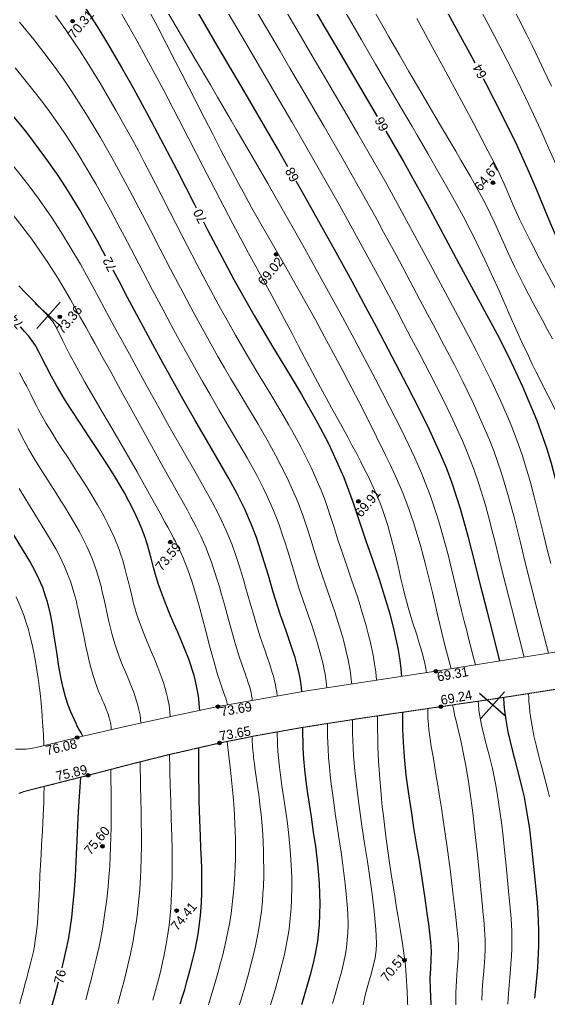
# Model space of a CAD drawing. Header units: millimetres. Extents: x -2893842 to -949497, y -1203244 to 262218.
# Drawn here: x -2344737 to -2299937, y -339276 to -256348 of the extents above; entities that cross this region are included whole.
import ezdxf

# ---------------------------------------------------------------- set-up
doc = ezdxf.new("R2010")
doc.units = ezdxf.units.MM
doc.linetypes.add('g5_05x2', pattern=[3.5, 2.5, -1])
doc.layers.get('0').update_dxf_attribs({"lineweight": 5})
for name, color, linetype in [('!!!_ Размеры', 7, 'Continuous'), ('02_сетка', 253, 'Continuous'), ('10_Границы покрытий и угодий', 253, 'Continuous'), ('19_Горизонтали', 253, 'Continuous'), ('61_Отметки высоты поверхности', 253, 'Continuous')]:
    doc.layers.add(name, color=color, linetype=linetype)
doc.styles.add('LIKE17', font='d431.shx')
doc.styles.add('LIKE36', font='pragmai.shx')

# ---------------------------------------------------------------- blocks, each defined once
blk = doc.blocks.new('BL_333')
at = {"color": 0}
for p, q in [((0, -3), (0, 3)), ((-3, 0), (3, 0))]:
    blk.add_line(p, q, dxfattribs=at)
blk = doc.blocks.new('g5_330')
blk.add_hatch(color=0).paths.add_polyline_path([(-0.15, 0, 1), (0.15, 0, 1)])
at = {"color": 0}
blk.add_circle((0, 0), 0.15, dxfattribs=at)
blk = doc.blocks.new('Топо_07.04.17')
at = {"layer": '02_сетка', "linetype": 'Continuous'}
for p, q in [((-431717, -121747), (-429496, -119731)), ((-429599, -121850), (-431615, -119628))]:
    blk.add_line(p, q, dxfattribs=at)
at = {"layer": '02_сетка', "color": 7, "linetype": 'Continuous'}
for p, q in [((-395994, -158873), (-398011, -156652)), ((-398113, -158771), (-395892, -156755))]:
    blk.add_line(p, q, dxfattribs=at)
at = {"layer": '10_Границы покрытий и угодий', "linetype": 'Continuous', "lineweight": 20}
blk.add_lwpolyline([(-384677, -153586), (-401452, -154363), (-407074, -154568), (-412477, -154791), (-420096, -155262), (-423753, -155590), (-428088, -156046), (-432226, -156517), (-434933, -156860), (-435770, -156955), (-436230, -156988), (-436622, -156996), (-436926, -156984), (-437165, -156961), (-437511, -156902)], dxfattribs=at)
at = {"layer": '10_Границы покрытий и угодий', "color": 7, "linetype": 'g5_05x2', "lineweight": 20}
blk.add_lwpolyline([(-437669, -160667), (-437233, -160557), (-436556, -160460), (-431683, -159801), (-428089, -159287), (-424776, -158842), (-420314, -158335), (-416873, -158043), (-413304, -157822), (-408584, -157617), (-404312, -157480), (-401379, -157391), (-396372, -157221), (-391485, -157020), (-385072, -156691), (-378305, -156275), (-372870, -155977), (-369067, -155837), (-363053, -155744), (-354356, -155441), (-351099, -155139), (-345884, -154481), (-337097, -153294)], dxfattribs=at)
at = {"layer": '19_Горизонтали', "linetype": 'Continuous', "lineweight": 20}
for points in [[(-417750, -96257), (-416534, -98997), (-415761, -100740), (-414805, -102900), (-414315, -104009), (-413392, -106102), (-413054, -106870), (-411762, -109826), (-410927, -111752), (-410231, -113369), (-408580, -117255), (-408580, -117255), (-407089, -120842), (-406383, -122570), (-405930, -123691), (-405131, -125691), (-404464, -127386), (-403753, -129219), (-402828, -131650), (-402031, -133797), (-401192, -136211), (-400754, -137619), (-400682, -137869), (-400502, -138520), (-400230, -139600), (-400058, -140369), (-399826, -141520), (-399704, -142196), (-399334, -144571), (-399064, -146630), (-398798, -148781), (-398708, -149502), (-398591, -150406), (-398475, -151258), (-398405, -151764), (-398155, -153573), (-398072, -154206)], [(-393899, -154013), (-394503, -149733), (-394905, -146702), (-395058, -145520), (-395260, -143964), (-395389, -143008), (-395511, -142154), (-395622, -141423), (-395712, -140866), (-395809, -140303), (-395915, -139725), (-396073, -138934), (-396346, -137721), (-396774, -136097), (-397005, -135305), (-397367, -134143), (-397751, -132995), (-398253, -131574), (-399117, -129268), (-399758, -127610), (-400341, -126112), (-400856, -124795), (-401327, -123597), (-402208, -121372), (-404241, -116352), (-405204, -114040), (-406808, -110277), (-407643, -108347), (-408328, -106779), (-409152, -104902), (-410758, -101268), (-411687, -99171), (-413880, -94214)], [(-411233, -94850), (-409569, -98615), (-408629, -100735), (-407960, -102243), (-407339, -103644), (-405651, -107479), (-404458, -110231), (-403760, -111862), (-402972, -113727), (-402071, -115900), (-401651, -116930), (-400831, -118967), (-399246, -122971), (-398745, -124244), (-398381, -125169), (-397822, -126588), (-397445, -127554), (-396972, -128781), (-396418, -130265), (-395734, -132206), (-395734, -132206), (-394740, -135422), (-394489, -136368), (-394042, -138326), (-394042, -138326), (-393676, -140376), (-393415, -142162), (-393141, -144222), (-392918, -145940), (-392374, -150058), (-391813, -153917)], [(-390773, -146390), (-390911, -145294), (-391095, -143853), (-391305, -142242), (-391526, -140634), (-391728, -139273), (-391972, -137859), (-392132, -137066), (-392334, -136164), (-392584, -135153), (-392750, -134532), (-392992, -133676), (-393171, -133078), (-393422, -132274), (-394083, -130306), (-394996, -127821), (-395494, -126530), (-396736, -123400), (-398026, -120144), (-398770, -118264), (-399902, -115449), (-400941, -112941), (-402118, -110177), (-402882, -108417), (-403474, -107065), (-404934, -103764), (-405979, -101414), (-407024, -99063), (-407850, -97194)], [(-400159, -154303), (-400425, -152363), (-400592, -151075), (-400727, -149969), (-400785, -149484), (-400861, -148836), (-400996, -147707), (-401151, -146452), (-401321, -145175), (-401416, -144518), (-401533, -143757), (-401663, -142981), (-401914, -141648), (-402040, -141047), (-402176, -140447), (-402322, -139844), (-402534, -139046), (-402974, -137585), (-403320, -136548), (-403613, -135709), (-404794, -132461), (-405361, -130949), (-406034, -129186), (-406415, -128203), (-406756, -127332), (-407636, -125125), (-408251, -123613), (-409224, -121269), (-409778, -119960), (-410026, -119380), (-411808, -115276), (-412516, -113594), (-413080, -112212), (-413384, -111453), (-413799, -110402), (-414518, -108545), (-415100, -107017), (-415642, -105577), (-416181, -104137), (-416636, -102921), (-417095, -101696), (-417524, -100559), (-418701, -97487), (-419461, -95565)], [(-403517, -96304), (-401682, -100565), (-400731, -102734), (-399580, -105337), (-398969, -106713), (-398261, -108309), (-397918, -109086), (-397191, -110739), (-396509, -112311), (-396088, -113296), (-395621, -114405), (-395066, -115753), (-394693, -116688), (-394459, -117288), (-394248, -117847), (-393662, -119483), (-393410, -120222), (-392603, -122707), (-392140, -124182), (-391906, -124931), (-391383, -126581), (-391079, -127516), (-390693, -128669), (-390419, -129457), (-390162, -130175), (-389869, -130975), (-389489, -132003), (-389335, -132420), (-388920, -133560)], [(-388494, -127528), (-388792, -126775), (-389157, -125858), (-389759, -124339), (-390353, -122802), (-390986, -121078), (-391348, -120022), (-391964, -118095), (-392233, -117251), (-392497, -116456), (-392871, -115407), (-393081, -114861), (-393818, -113091), (-394467, -111610), (-394827, -110802), (-395915, -108360), (-396706, -106580), (-397413, -104983), (-397991, -103673), (-398665, -102133), (-399381, -100487), (-399665, -99827), (-400902, -96925)], [(-396829, -99292), (-395778, -101879), (-395062, -103649), (-394301, -105541), (-393704, -107035), (-393075, -108619), (-392514, -110045), (-392110, -111083), (-391762, -111987), (-391493, -112719), (-391327, -113197), (-391062, -114026), (-390719, -115206), (-390530, -115832), (-390107, -117140), (-389734, -118213), (-389366, -119219), (-388818, -120655), (-388492, -121485), (-387760, -123305)], [(-386526, -112924), (-386984, -111412), (-387474, -109870), (-388234, -107599), (-388732, -106174), (-389363, -104426), (-390482, -101449), (-391768, -98159)], [(-386166, -106244), (-386412, -105511), (-386639, -104846), (-386948, -103951), (-387401, -102667), (-387745, -101706), (-389357, -97372)], [(-421615, -96012), (-421072, -97270), (-420549, -98513), (-419937, -100005), (-419339, -101499), (-418827, -102801), (-417133, -107228), (-416213, -109664), (-415394, -111822), (-414242, -114804), (-413738, -116078), (-413203, -117407), (-412061, -120171), (-411487, -121592), (-410829, -123268), (-410318, -124590), (-409867, -125760), (-408442, -129401), (-408041, -130391), (-407703, -131216), (-407317, -132154), (-407003, -132919), (-406629, -133839), (-406348, -134539), (-406034, -135336), (-405784, -135983), (-405556, -136587), (-405268, -137373), (-405268, -137373), (-404848, -138598), (-404532, -139681), (-404372, -140333), (-404106, -141649), (-403870, -143164), (-403727, -144278), (-403623, -145167), (-403486, -146360), (-403401, -147059), (-403293, -147887), (-403239, -148271), (-403136, -148939), (-403018, -149616), (-402911, -150176), (-402809, -150675), (-402718, -151119), (-402577, -151828), (-402493, -152285), (-402399, -152871), (-402348, -153254), (-402312, -153585), (-402297, -153749), (-402277, -154014), (-402266, -154233), (-402261, -154393)], [(-406516, -154548), (-406513, -153851), (-406532, -153165), (-406576, -152417), (-406692, -151217), (-406742, -150808), (-406875, -149887), (-406955, -149398), (-407092, -148631), (-407190, -148118), (-407342, -147368), (-407665, -145866), (-407974, -144479), (-408220, -143369), (-408428, -142385), (-408658, -141227), (-408979, -139636), (-409138, -138952), (-409375, -138050), (-409631, -137173), (-409999, -136035), (-410459, -134749), (-410646, -134258), (-411083, -133161), (-411485, -132199), (-411975, -131072), (-412606, -129668), (-413134, -128512), (-413422, -127886), (-414196, -126194), (-415078, -124202), (-415564, -123065), (-416093, -121793), (-417050, -119409), (-417662, -117836), (-418290, -116190), (-419392, -113263), (-419994, -111665), (-420735, -109715), (-421104, -108760), (-421491, -107772), (-421997, -106501), (-422443, -105408), (-422957, -104184), (-424048, -101705), (-424936, -99821), (-425484, -98718), (-425870, -97967), (-426457, -96867), (-427171, -95594)], [(-430244, -95805), (-429211, -97401), (-428481, -98583), (-427747, -99838), (-427073, -101060), (-426512, -102132), (-425375, -104462), (-424522, -106347), (-423758, -108132), (-422603, -110985), (-421987, -112566), (-421252, -114487), (-420585, -116245), (-419913, -118010), (-419089, -120136), (-418418, -121827), (-417103, -125018), (-416760, -125821), (-416327, -126821), (-415887, -127814), (-415259, -129207), (-414832, -130144), (-414042, -131895), (-413431, -133297), (-412845, -134714), (-412483, -135644), (-412088, -136737), (-411756, -137735), (-411440, -138801), (-411101, -140135), (-410896, -141093), (-410687, -142174), (-410541, -142956), (-410287, -144257), (-410104, -145118), (-409863, -146209), (-409635, -147228), (-409378, -148408), (-409121, -149700), (-408957, -150649), (-408890, -151092), (-408792, -151838), (-408717, -152573), (-408651, -153644), (-408642, -154008), (-408644, -154633)], [(-410772, -154721), (-410771, -154187), (-410795, -153546), (-410822, -153154), (-410865, -152693), (-410931, -152137), (-411163, -150691), (-411428, -149383), (-411627, -148481), (-411815, -147648), (-412160, -146057), (-412408, -144769), (-412581, -143818), (-412757, -142855), (-412916, -142026), (-413030, -141470), (-413217, -140633), (-413353, -140081), (-413567, -139299), (-413707, -138831), (-413983, -137975), (-414220, -137295), (-414595, -136293), (-414941, -135422), (-415275, -134619), (-417163, -130362), (-417761, -129007), (-418320, -127715), (-418609, -127036), (-419380, -125195), (-419942, -123825), (-420412, -122662), (-420926, -121372), (-421619, -119602), (-422252, -117963), (-423046, -115903), (-423464, -114826), (-423898, -113722), (-424389, -112497), (-425381, -110122), (-425999, -108723), (-426583, -107460), (-426948, -106704), (-427406, -105785), (-427854, -104924), (-428575, -103612), (-428977, -102916), (-429578, -101916), (-430438, -100548), (-431044, -99616)], [(-432664, -107029), (-431647, -108626), (-430957, -109757), (-430295, -110896), (-429412, -112520), (-428742, -113860), (-427445, -116747), (-426527, -118971), (-425185, -122300), (-424181, -124776), (-423575, -126262), (-422810, -128120), (-422116, -129794), (-421627, -130965), (-421185, -132014), (-420679, -133209), (-419714, -135457), (-418855, -137466), (-418629, -138016), (-418219, -139076), (-417727, -140526), (-417727, -140526), (-417377, -141793), (-417178, -142639), (-417031, -143340), (-416927, -143872), (-416756, -144813), (-416641, -145484), (-416413, -146865), (-416197, -148137), (-416031, -149049), (-415884, -149788), (-415614, -151007), (-415487, -151558), (-415359, -152133), (-415209, -152900), (-415154, -153237), (-415118, -153489), (-415100, -153634), (-415085, -153759), (-415067, -153941), (-415046, -154210), (-415029, -154609), (-415029, -154609), (-415025, -154949)], [(-417158, -155080), (-417157, -154871), (-417166, -154660), (-417171, -154574), (-417185, -154415), (-417233, -154047), (-417276, -153792), (-417307, -153626), (-417343, -153453), (-417392, -153228), (-417442, -153012), (-417509, -152729), (-417678, -151996), (-417855, -151148), (-417980, -150487), (-418067, -149993), (-418269, -148765), (-418384, -148025), (-418515, -147174), (-418584, -146727), (-418723, -145861), (-418834, -145210), (-418949, -144576), (-419266, -143056), (-419434, -142371), (-419582, -141822), (-419736, -141301), (-419914, -140749), (-419914, -140749), (-420209, -139930), (-420382, -139484), (-420563, -139034), (-420800, -138459), (-421447, -136911), (-421777, -136117), (-422407, -134600), (-422952, -133283), (-423693, -131491), (-424509, -129510), (-425258, -127693), (-425920, -126088), (-426505, -124673), (-426986, -123514), (-427221, -122946), (-427563, -122125), (-427951, -121194), (-428617, -119607), (-428986, -118753), (-429487, -117643), (-430107, -116372), (-430662, -115311), (-431294, -114170), (-431990, -112981), (-432753, -111738)], [(-432828, -117968), (-432347, -118603), (-431890, -119199), (-431166, -120132), (-430753, -120664), (-430697, -120739), (-430610, -120861), (-430519, -120993), (-430413, -121146), (-430310, -121294), (-430225, -121441), (-430134, -121653), (-430102, -121739), (-429991, -122064), (-429912, -122291), (-429657, -123007), (-429435, -123608), (-429230, -124144), (-428735, -125388), (-428489, -125986), (-428215, -126638), (-427025, -129356), (-426589, -130328), (-425970, -131711), (-424648, -134735), (-424370, -135390), (-423368, -137810), (-423108, -138450), (-422791, -139236), (-422791, -139236), (-422605, -139700), (-422478, -140019), (-422392, -140233), (-422223, -140661), (-422101, -140971), (-422068, -141060), (-421859, -141644), (-421699, -142136), (-421610, -142428), (-421544, -142657), (-421390, -143227), (-421255, -143779), (-421069, -144630), (-420845, -145829), (-420681, -146839), (-420572, -147573), (-420402, -148784), (-420357, -149106), (-420270, -149724), (-420193, -150266), (-420007, -151480), (-419878, -152235), (-419822, -152542), (-419690, -153218), (-419537, -153924), (-419499, -154085), (-419422, -154406), (-419365, -154635), (-419325, -154818), (-419302, -154955), (-419290, -155078), (-419287, -155136), (-419287, -155212)], [(-424204, -155637), (-424188, -155281), (-424195, -154663), (-424219, -154289), (-424244, -154025), (-424287, -153672), (-424355, -153224), (-424453, -152709), (-424533, -152342), (-424770, -151393), (-425002, -150572), (-425174, -149987), (-425347, -149406), (-425424, -149144), (-425596, -148546), (-425679, -148243), (-425890, -147419), (-426051, -146678), (-426143, -146172), (-426202, -145795), (-426294, -145130), (-426369, -144526), (-426426, -144045), (-426486, -143549), (-426582, -142831), (-426667, -142291), (-426723, -141980), (-426826, -141474), (-426910, -141113), (-427006, -140734), (-427085, -140445), (-427190, -140085), (-427415, -139385), (-427650, -138723), (-427814, -138290), (-427967, -137907), (-428291, -137138), (-428655, -136326), (-428925, -135748), (-429163, -135253), (-429729, -134107), (-430327, -132916), (-430746, -132076), (-431142, -131268), (-431402, -130724), (-431825, -129803), (-432319, -128649), (-432486, -128230), (-432672, -127740), (-432839, -127289), (-432990, -126877), (-433140, -126467), (-433274, -126111), (-433599, -125292)], [(-434248, -129996), (-433994, -130669), (-433705, -131396), (-433527, -131821), (-433167, -132640), (-432920, -133177), (-432603, -133847), (-431668, -135761), (-431334, -136447), (-431155, -136819), (-430632, -137945), (-430080, -139236), (-429598, -140533), (-429598, -140533), (-429266, -141615), (-429046, -142512), (-428908, -143229), (-428782, -144050), (-428724, -144499), (-428660, -145055), (-428605, -145573), (-428461, -146945), (-428364, -147750), (-428298, -148225), (-428174, -148981), (-428100, -149358), (-428005, -149792), (-427779, -150663), (-427522, -151544), (-427340, -152159), (-427248, -152476), (-427112, -152975), (-427039, -153263), (-426993, -153456), (-426861, -154100), (-426815, -154388), (-426767, -154776), (-426734, -155248), (-426730, -155543), (-426742, -155903)], [(-429285, -156183), (-429276, -156087), (-429273, -155993), (-429274, -155880), (-429275, -155836), (-429278, -155758), (-429280, -155721), (-429287, -155614), (-429292, -155551), (-429300, -155473), (-429308, -155411), (-429317, -155336), (-429329, -155255), (-429341, -155182), (-429364, -155055), (-429404, -154854), (-429464, -154601), (-429494, -154486), (-429562, -154235), (-429620, -154038), (-429668, -153876), (-429724, -153692), (-429784, -153496), (-429855, -153263), (-429924, -153030), (-430002, -152751), (-430107, -152337), (-430162, -152097), (-430243, -151714), (-430307, -151374), (-430376, -150966), (-430438, -150559), (-430474, -150300), (-430501, -150088), (-430553, -149649), (-430625, -148950), (-430667, -148499), (-430696, -148169), (-430729, -147778), (-430777, -147214), (-430833, -146575), (-430872, -146177), (-430903, -145875), (-430929, -145635), (-430970, -145291), (-430995, -145094), (-431026, -144865), (-431116, -144282), (-431308, -143304), (-431369, -143045), (-431510, -142513), (-431664, -142001), (-431810, -141561), (-431986, -141072), (-432229, -140449), (-432411, -140008), (-432708, -139327), (-433649, -137322), (-434342, -135862), (-434728, -135014)], [(-435095, -156878), (-435044, -156006), (-434996, -155169), (-434985, -154950), (-434959, -154332), (-434947, -153955), (-434931, -153278), (-434924, -152712), (-434923, -152213), (-434925, -151865), (-434929, -151518), (-434936, -151175), (-434985, -149891), (-435015, -149414), (-435052, -148946), (-435117, -148283), (-435158, -147932), (-435234, -147372), (-435298, -146972), (-435298, -146972), (-435443, -146198), (-435529, -145805), (-435529, -145805), (-435760, -144915), (-435760, -144915), (-436015, -144109)]]:
    blk.add_lwpolyline(points, dxfattribs=at)
at = {"layer": '19_Горизонтали', "linetype": 'Continuous', "lineweight": 30}
for points in [[(-392353, -103597), (-392546, -103105), (-393448, -100848), (-394620, -97940)], [(-405723, -96695), (-404624, -99212), (-403769, -101145), (-401836, -105480), (-401100, -107136)], [(-409072, -110541), (-409781, -108898), (-411973, -103900), (-411973, -103900), (-413851, -99659), (-415200, -96617)], [(-424765, -94846), (-423643, -97160), (-423051, -98444), (-422105, -100589), (-421446, -102144), (-420880, -103520), (-420132, -105386), (-418471, -109677), (-417287, -112794), (-417172, -113098)], [(-425247, -116295), (-425803, -114920), (-426490, -113285), (-427001, -112122), (-427744, -110521), (-428466, -109072), (-429318, -107493), (-430698, -105167), (-431892, -103299), (-433140, -101427), (-434139, -99954), (-435568, -97842), (-436688, -96147), (-437819, -94360)], [(-387065, -119352), (-387718, -117213), (-388370, -114927), (-388812, -113421), (-389616, -110917), (-390568, -108230), (-391646, -105392), (-391802, -104995)], [(-400514, -108467), (-399302, -111247), (-398589, -112925), (-397732, -114997), (-396163, -118938), (-395626, -120288), (-393794, -124835), (-393099, -126609), (-392334, -128655), (-391448, -131246), (-390578, -134247), (-390019, -136708), (-389795, -137965), (-389562, -139503), (-389236, -141842), (-389013, -143555), (-388842, -144906), (-388689, -146126), (-388400, -148406), (-388181, -150059), (-388036, -151103), (-387873, -152219), (-387640, -153723), (-387640, -153723)], [(-395986, -154110), (-396258, -151911), (-396566, -149761), (-396865, -147665), (-397127, -145687), (-397430, -143435), (-397825, -140941), (-398288, -138686), (-398624, -137365), (-398958, -136207), (-399677, -134001), (-400300, -132265), (-401136, -130051), (-402363, -126871), (-403159, -124840), (-403991, -122742), (-404780, -120778), (-405838, -118187), (-406989, -115418), (-408162, -112652), (-408523, -111814)], [(-416695, -114348), (-416424, -115060), (-415097, -118467), (-414684, -119500), (-413336, -122718), (-412594, -124380), (-412052, -125560), (-410877, -128099), (-410105, -129799), (-409046, -132270), (-408287, -134231), (-408287, -134231), (-407327, -137198), (-406792, -139414), (-406724, -139752), (-406084, -142719), (-405673, -144546), (-405338, -146088), (-404776, -149105), (-404583, -150506), (-404438, -152054), (-404388, -153081), (-404378, -153822), (-404388, -154470)], [(-412899, -154817), (-412893, -154435), (-412903, -153982), (-412932, -153506), (-412985, -152983), (-413060, -152431), (-413154, -151867), (-413248, -151379), (-413418, -150580), (-413496, -150236), (-413658, -149536), (-413972, -148159), (-414360, -146158), (-414611, -144720), (-414806, -143619), (-415003, -142589), (-415257, -141415), (-415540, -140304), (-415971, -138907), (-416486, -137487), (-417013, -136177), (-418439, -132910), (-419307, -130921), (-420090, -129089), (-420783, -127439), (-421563, -125549), (-422113, -124197), (-423793, -119981), (-424357, -118544), (-424742, -117567)], [(-421670, -155425), (-421651, -155171), (-421631, -154409), (-421641, -154037), (-421680, -153452), (-421740, -152915), (-421813, -152416), (-422105, -150985), (-422350, -150040), (-422532, -149399), (-422763, -148622), (-423002, -147838), (-423249, -147019), (-423530, -146049), (-423827, -144899), (-423956, -144320), (-424097, -143565), (-424189, -142951), (-424297, -142146), (-424501, -140884), (-424617, -140339), (-424802, -139594), (-424948, -139079), (-425297, -138001), (-425915, -136397), (-426564, -134934), (-426951, -134121), (-427367, -133279), (-427957, -132118), (-428327, -131399), (-428982, -130121), (-429651, -128781), (-430052, -127943), (-430378, -127232), (-430600, -126728), (-430940, -125912), (-431267, -125063), (-431541, -124301), (-431736, -123779), (-431997, -123159), (-431997, -123159), (-432464, -122306), (-432773, -121865), (-433073, -121431)], [(-431735, -156461), (-431762, -156387), (-431854, -156153), (-432017, -155778), (-432109, -155550), (-432190, -155338), (-432520, -154300), (-432664, -153720), (-432811, -152970), (-432925, -152204), (-433008, -151420), (-433082, -150375), (-433127, -149334), (-433157, -148425), (-433180, -147785), (-433229, -146783), (-433300, -145879), (-433434, -144822), (-433506, -144411), (-433692, -143577), (-434050, -142426), (-434315, -141731), (-434517, -141247), (-435193, -139763), (-435806, -138467)]]:
    blk.add_lwpolyline(points, dxfattribs=at)
at = {"layer": '19_Горизонтали', "color": 252, "linetype": 'Continuous', "lineweight": 20}
for points in [[(-407029, -182451), (-406915, -181037), (-406843, -179645), (-406820, -178808), (-406863, -176949), (-406921, -175720), (-406979, -174503), (-407008, -173888), (-407064, -172691), (-407114, -171512), (-407135, -170984), (-407170, -170023), (-407206, -168814), (-407230, -167764), (-407243, -166783), (-407247, -166032), (-407246, -165260), (-407239, -164582), (-407225, -163848), (-407196, -162869), (-407164, -162115), (-407126, -161380), (-407043, -160163), (-406977, -159396), (-406905, -158664), (-406860, -158257), (-406789, -157661), (-406776, -157559)], [(-402492, -157425), (-402527, -157742), (-402566, -158252), (-402587, -158767), (-402592, -159221), (-402584, -159833), (-402554, -160643), (-402499, -161684), (-402429, -163021), (-402389, -163829), (-402348, -164743), (-402299, -165928), (-402235, -167727), (-402197, -169057), (-402172, -170119), (-402148, -171378), (-402127, -173136), (-402121, -174502), (-402122, -175246), (-402124, -175822), (-402149, -177123), (-402177, -177613), (-402314, -178731), (-402499, -179668), (-402677, -180560), (-402842, -181609), (-402977, -182809)], [(-400742, -182467), (-400621, -181712), (-400529, -181212), (-400346, -180315), (-400213, -179677), (-400066, -178907), (-399951, -178138), (-399878, -177404), (-399825, -176531), (-399801, -175705), (-399790, -175043), (-399784, -174564), (-399769, -173453), (-399739, -171613), (-399716, -169951), (-399707, -168966), (-399703, -167945), (-399708, -166857), (-399716, -166195), (-399770, -164151), (-399820, -163079), (-399857, -162458), (-399908, -161744), (-399997, -160709), (-400090, -159823), (-400156, -159267), (-400198, -158942), (-400281, -158310), (-400337, -157679), (-400366, -157357)], [(-398194, -157283), (-398204, -157604), (-398210, -158016), (-398193, -158550), (-398172, -158883), (-398117, -159472), (-398050, -160019), (-397962, -160647), (-397847, -161421), (-397775, -161917), (-397631, -163083), (-397505, -164518), (-397454, -165391), (-397421, -166158), (-397387, -167715), (-397383, -168910), (-397389, -169776), (-397413, -171395), (-397434, -172612), (-397452, -173854), (-397478, -175262), (-397498, -175876), (-397527, -176470), (-397553, -176877), (-397713, -178416), (-397810, -179025), (-397934, -179700), (-398020, -180129), (-398162, -180808), (-398303, -181482), (-398436, -182155), (-398590, -183036)], [(-393093, -166016), (-393157, -165556), (-393311, -164528), (-393507, -163236), (-393550, -162942), (-393614, -162490), (-393725, -161643), (-393825, -160730), (-393869, -160212), (-393909, -159589), (-393930, -159054), (-393936, -158710), (-393934, -158215), (-393922, -157821), (-393901, -157441), (-393876, -157118)], [(-408919, -157632), (-409042, -158763), (-409136, -160009), (-409169, -160658), (-409209, -161961), (-409201, -164538), (-409138, -166658), (-409072, -168350), (-409017, -169718), (-408939, -172494), (-408931, -173945), (-408943, -174871), (-408960, -175500), (-408985, -176041), (-409047, -176728), (-409128, -177248), (-409283, -177883), (-409606, -178790), (-409863, -179403), (-410015, -179759), (-410177, -180150), (-410476, -180937), (-410784, -181874)], [(-413309, -181309), (-413006, -180581), (-412633, -179698), (-412260, -178780), (-411994, -178064), (-411730, -177255), (-411592, -176753), (-411338, -175499), (-411257, -174904), (-411163, -173883), (-411123, -173142), (-411091, -171387), (-411116, -169542), (-411141, -168678), (-411193, -167235), (-411215, -166653), (-411262, -165379), (-411291, -164434), (-411319, -162834), (-411320, -162070), (-411311, -161393), (-411290, -160617), (-411252, -159831), (-411221, -159347), (-411174, -158756), (-411127, -158275), (-411082, -157875), (-411063, -157725)], [(-415357, -157949), (-415450, -158943), (-415485, -159609), (-415508, -160689), (-415508, -160927), (-415502, -161617), (-415481, -162512), (-415462, -163092), (-415451, -163428), (-415424, -164192), (-415400, -164948), (-415381, -165752), (-415374, -166773), (-415386, -167698), (-415406, -168370), (-415482, -169729), (-415537, -170386), (-415618, -171152), (-415758, -172190), (-415878, -172913), (-416042, -173746), (-416252, -174644), (-416381, -175129), (-416886, -176737), (-417392, -178105), (-417962, -179515), (-418156, -179977), (-418754, -181392)], [(-421238, -180781), (-420831, -179833), (-420555, -179180), (-420124, -178136), (-419749, -177184), (-419437, -176345), (-419179, -175607), (-418958, -174925), (-418776, -174316), (-418588, -173628), (-418401, -172866), (-418229, -172071), (-418103, -171414), (-418002, -170829), (-417866, -169908), (-417656, -167961), (-417588, -167007), (-417540, -166019), (-417508, -164739), (-417505, -163903), (-417510, -163276), (-417574, -160953), (-417587, -160420), (-417591, -159894), (-417591, -159684), (-417589, -159497), (-417583, -159238), (-417574, -158974), (-417563, -158755), (-417553, -158581), (-417516, -158098)], [(-419668, -158280), (-419667, -159515), (-419657, -160473), (-419657, -161266), (-419684, -162952), (-419722, -163984), (-419754, -164618), (-419839, -165885), (-419900, -166580), (-420092, -168284), (-420362, -170025), (-420552, -171011), (-420972, -172791), (-421170, -173504), (-421762, -175333), (-422112, -176289), (-422324, -176838), (-422655, -177663), (-423012, -178524), (-423551, -179781), (-424046, -180914)], [(-428367, -179329), (-428048, -178545), (-427694, -177635), (-427468, -177022), (-427152, -176115), (-427035, -175761), (-426721, -174751), (-426488, -173922), (-426298, -173174), (-426058, -172096), (-425987, -171740), (-425684, -169929), (-425552, -168961), (-425552, -168961), (-425402, -167688), (-425314, -166820), (-425214, -165727), (-425090, -164224), (-424976, -162764), (-424922, -162094), (-424861, -161344), (-424829, -160977), (-424803, -160674), (-424776, -160381), (-424745, -160043), (-424720, -159781), (-424696, -159541), (-424663, -159217), (-424621, -158824)], [(-427160, -159162), (-427353, -161121), (-427470, -162390), (-427556, -163303), (-427646, -164230), (-427753, -165255), (-427880, -166351), (-427982, -167152), (-428152, -168324), (-428319, -169337), (-428425, -169914), (-428631, -170936), (-428827, -171803), (-428996, -172485), (-429156, -173082), (-429471, -174160), (-429810, -175214), (-430299, -176609), (-430560, -177311), (-430896, -178180), (-431345, -179302)], [(-434008, -178659), (-433583, -177588), (-433285, -176815), (-433140, -176431), (-432973, -175982), (-432782, -175455), (-432618, -174991), (-432379, -174288), (-432164, -173623), (-431935, -172875), (-431821, -172483), (-431611, -171718), (-431280, -170386), (-431055, -169372), (-430891, -168562), (-430721, -167651), (-430587, -166867), (-430454, -166019), (-430332, -165179), (-430236, -164467), (-430116, -163491), (-429999, -162454), (-429894, -161446), (-429778, -160285), (-429704, -159546), (-429701, -159518)], [(-439590, -178357), (-439445, -177977), (-439304, -177619), (-439158, -177252), (-438930, -176686), (-438765, -176279), (-438613, -175899), (-438292, -175069), (-438131, -174627), (-437948, -174088), (-437812, -173653), (-437682, -173200), (-437490, -172436), (-437338, -171739), (-437165, -170829), (-437060, -170218), (-436933, -169424), (-436826, -168728), (-436674, -167745), (-436536, -166904), (-436375, -165975), (-436234, -165192), (-436031, -164048), (-435907, -163323), (-435814, -162746), (-435650, -161674), (-435569, -161101), (-435463, -160312)]]:
    blk.add_lwpolyline(points, dxfattribs=at)
at = {"layer": '19_Горизонтали', "color": 252, "linetype": 'Continuous', "lineweight": 30}
for points in [[(-405022, -182515), (-405016, -182326), (-404943, -181015), (-404847, -180120), (-404716, -179324), (-404716, -179324), (-404482, -177851), (-404464, -177079), (-404469, -175568), (-404479, -174830), (-404508, -173582), (-404554, -172210), (-404653, -169941), (-404707, -168871), (-404786, -167324), (-404835, -166275), (-404901, -164421), (-404926, -162808), (-404909, -161260), (-404859, -160014), (-404820, -159383), (-404790, -158990), (-404748, -158521), (-404634, -157490)], [(-396033, -157207), (-396064, -157817), (-396070, -158351), (-396049, -159106), (-395972, -160141), (-395895, -160858), (-395788, -161684), (-395690, -162373), (-395373, -164605), (-395302, -165203), (-395245, -165779), (-395189, -166482), (-395141, -167327), (-395107, -168300), (-395094, -169053), (-395089, -170094), (-395093, -170897), (-395116, -173061), (-395154, -174801), (-395187, -175615), (-395288, -177092), (-395440, -178429), (-395755, -180260), (-396118, -182013), (-396274, -182786)], [(-413208, -157818), (-413368, -159597), (-413405, -160457), (-413422, -161373), (-413420, -162369), (-413398, -163430), (-413331, -165410), (-413284, -166717), (-413284, -166717), (-413250, -167952), (-413239, -169180), (-413248, -170056), (-413287, -171128), (-413415, -172774), (-413677, -174569), (-413987, -175941), (-414294, -176979), (-414600, -177862), (-414914, -178689), (-415304, -179653), (-415927, -181138)], [(-426119, -179906), (-425852, -179308), (-425595, -178718), (-425330, -178094), (-424974, -177215), (-424614, -176265), (-424346, -175501), (-423946, -174214), (-423565, -172692), (-423489, -172322), (-423356, -171585), (-423233, -170766), (-423141, -170031), (-423010, -168717), (-422948, -167952), (-422880, -167008), (-422809, -165960), (-422715, -164640), (-422575, -163005), (-422491, -162150), (-422378, -161079), (-422234, -159791), (-422090, -158564), (-422087, -158536)], [(-432321, -159888), (-432784, -162336), (-432941, -163273), (-433242, -165164), (-433425, -166326), (-433725, -168143), (-434001, -169637), (-434101, -170135), (-434429, -171601), (-434873, -173264), (-435118, -174056), (-435710, -175751)]]:
    blk.add_lwpolyline(points, dxfattribs=at)
at = {"layer": '19_Горизонтали', "color": 42, "linetype": 'Continuous', "lineweight": 30}
blk.add_lwpolyline([(-436155, -176911), (-436552, -177931), (-437196, -179519), (-437625, -180583), (-437947, -181401), (-438239, -182168), (-438888, -183992), (-439309, -185280), (-439578, -186156), (-439713, -186611), (-439868, -187150), (-440031, -187731), (-440417, -189191), (-440554, -189738), (-440660, -190176), (-440837, -190924), (-441075, -191983), (-441186, -192495), (-441268, -192856)], dxfattribs=at)
at = {"layer": '02_сетка', "xscale": 500.0000000002746, "yscale": 500.0000000002746, "zscale": 500.0000000002746, "rotation": 42.22816425403256}
blk.add_blockref('BL_333', (-430607, -120739), dxfattribs=at)
at = {"layer": '02_сетка', "color": 92, "xscale": 500.0000000002746, "yscale": 500.0000000002746, "zscale": 500.0000000002746, "rotation": 42.22816425403256}
blk.add_blockref('BL_333', (-397002, -157763), dxfattribs=at)
at = {"layer": '61_Отметки высоты поверхности', "linetype": 'Continuous', "lineweight": 20, "xscale": 999.9999999999995, "yscale": 999.9999999999995, "zscale": 999.9999999999995, "rotation": 43.98139083737546}
for p in [(-425771, -96228, 3300), (-391987, -113820, -67200), (-410895, -117784, -67200), (-429666, -120967, 6300), (-406340, -139340, 2800), (-422537, -140963, -67200)]:
    blk.add_blockref('g5_330', p, dxfattribs=at)
at = {"layer": '61_Отметки высоты поверхности', "color": 7, "linetype": 'Continuous', "lineweight": 20, "xscale": 999.9999999999995, "yscale": 999.9999999999995, "zscale": 999.9999999999995, "rotation": 43.98139083737546}
for p in [(-401452, -154363, -67200), (-420096, -155262, -67200), (-432226, -156517, -67200), (-401379, -157391, -67200), (-420314, -158335, -67200), (-431683, -159801, -67200), (-431141, -165899, -67200), (-425520, -172022, -67200), (-406851, -178362, -67200)]:
    blk.add_blockref('g5_330', p, dxfattribs=at)
at = {"layer": '19_Горизонтали', "linetype": 'Continuous', "lineweight": 15, "style": 'LIKE36'}
for s, rotation, p in [('64', 110.64844, (-391459, -104751, -67200)), ('66', 110.64844, (-400208, -108250, -67200)), ('68', 110.64844, (-408217, -111646, -67200)), ('70', 110.64844, (-416341, -114266, -67200)), ('72', 110.64844, (-424404, -117450, -67200)), ('74', 126.08854, (-432704, -121213, -67200))]:
    blk.add_text(s, height=800, rotation=rotation, dxfattribs=at).set_placement(p)
at = {"layer": '19_Горизонтали', "color": 42, "linetype": 'Continuous', "lineweight": 15, "style": 'LIKE36'}
blk.add_text('76', height=800, rotation=69.81297, dxfattribs=at).set_placement((-435780, -177148, -33200))
at = {"layer": '61_Отметки высоты поверхности', "linetype": 'Continuous', "lineweight": 15, "style": 'LIKE17'}
for s, p in [('70.31', (-425790, -97778, 23800)), ('64.67', (-393123, -114477, -46700)), ('69.02', (-412207, -120367, -46700)), ('73.36', (-429591, -122515, 26800)), ('69.91', (-406257, -140767, 23300)), ('73.59', (-423538, -143390, -46700))]:
    blk.add_text(s, height=800, rotation=43.98139, dxfattribs=at).set_placement(p)
at = {"layer": '61_Отметки высоты поверхности', "color": 7, "linetype": 'Continuous', "lineweight": 15, "style": 'LIKE17'}
for s, rotation, p in [('69.31', 3.82827, (-401372, -155249, -67200)), ('73.69', 3.82827, (-419907, -156127, -67200)), ('76.08', 6.86177, (-434929, -157722, -67200)), ('69.24', 3.82827, (-401291, -157249, -67200)), ('73.65', 3.82827, (-420229, -158160, -67200)), ('75.89', 6.86177, (-434315, -159979, -67200)), ('75.60', 43.98139, (-432234, -166579, -46700)), ('74.41', 43.98139, (-425663, -173779, -46700)), ('70.51', 43.98139, (-408517, -180087, 23800))]:
    blk.add_text(s, height=800, rotation=rotation, dxfattribs=at).set_placement(p)

msp = doc.modelspace()

# ---------------------------------------------------------------- block references
at = {"layer": '!!!_ Размеры', "color": 1, "lineweight": 0, "rotation": 6.471407436947433}
msp.add_blockref('Топо_07.04.17', (-1928038.79367, -112877.83782), dxfattribs=at)

doc.saveas('drawing.dxf')
